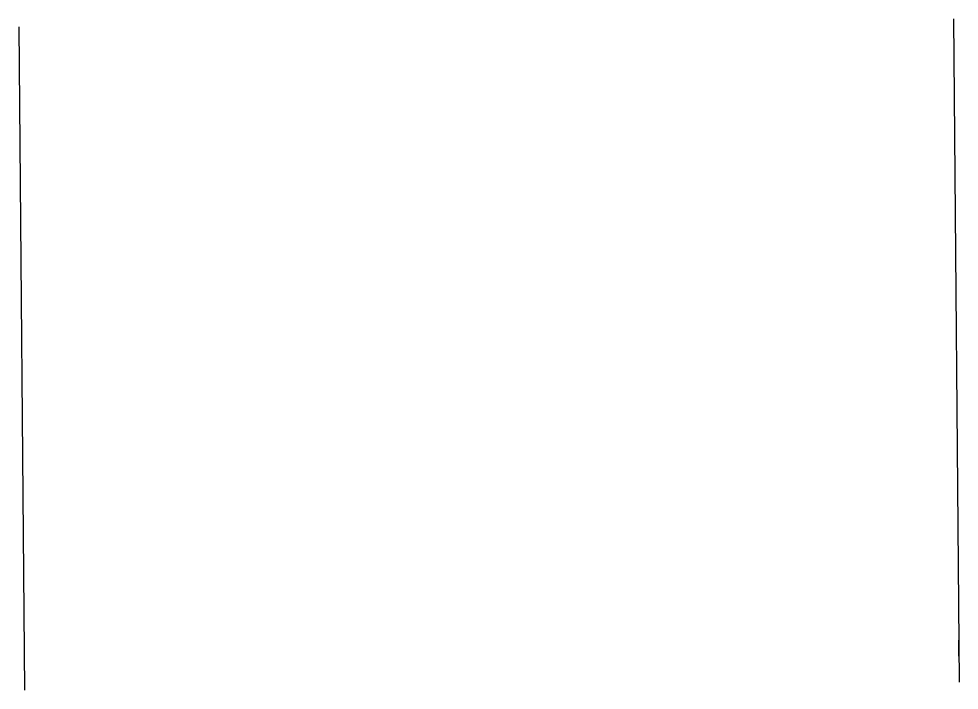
# Model space of a CAD drawing. Extents: x 339 to 874, y 1665 to 2047.
import ezdxf

# ---------------------------------------------------------------- set-up
doc = ezdxf.new("R2010")
doc.units = 0

msp = doc.modelspace()

# ---------------------------------------------------------------- linework, layer by layer
for p, q in [((870.72, 2046.7), (874.01, 1669.57)), ((339.25, 2042.06), (342.54, 1664.93)), ((873.89, 1684.34), (873.81, 1693.38))]:
    msp.add_line(p, q)

doc.saveas('drawing.dxf')
